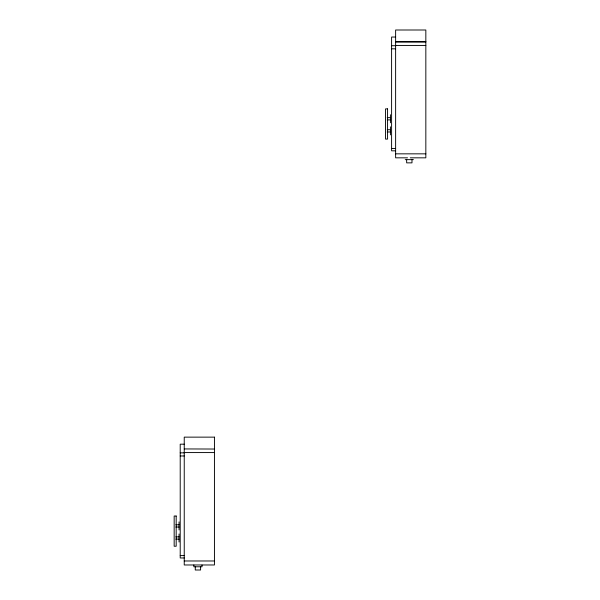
<?xml version="1.0" encoding="UTF-8"?>
<svg xmlns="http://www.w3.org/2000/svg" width="600" height="600" viewBox="0 0 600 600"><rect width="100%" height="100%" fill="white"/><g stroke="black" fill="none" stroke-linecap="round" stroke-linejoin="round"><path stroke-width="0.9" d="M395.625 37.035L391.597 37.035L391.597 150.825L395.625 150.825M395.625 41.79L425.835 41.79M395.625 41.888L425.835 41.888M395.625 45.435L425.835 45.435M391.597 45.72L395.625 45.697M391.597 48.825L395.625 48.825M387.21 117.653L390.435 117.653M387.21 119.895L390.435 119.895M387.21 129.727L390.435 129.727M387.21 131.977L390.435 131.977M391.597 148.447L395.625 148.447M395.625 153.84L425.835 153.84M407.528 157.83L395.625 157.837L395.625 30L425.835 30L425.835 157.837L410.272 157.83M405.232 159.637L413.408 159.637M184.238 444.18L180.21 444.18L180.21 557.97L184.238 557.97M184.238 448.935L214.44 449.033M184.238 452.572L214.44 452.572M180.21 452.842L184.238 452.857M180.21 455.97L184.238 455.97M175.822 524.79L179.047 524.79M175.822 527.033L179.047 527.033M175.822 536.873L179.047 536.873M175.822 539.115L179.047 539.115M180.21 555.592L184.238 555.592M184.238 560.977L214.44 560.977M411.982 159.637L411.982 162.863L406.658 162.863L406.658 159.637M390.435 114.743L390.435 122.797M390.435 126.825L390.435 134.88M202.02 565.02L202.02 566.775L193.845 566.775L193.845 565.02M200.595 566.775L200.595 570L195.27 570L195.27 566.775M179.047 521.888L179.047 529.942M179.047 533.97L179.047 542.018M387.57 108.885L385.56 108.885L385.56 139.087L387.57 139.087L387.57 108.885M214.44 437.138L184.238 437.138L184.238 564.975L214.44 564.975L214.44 437.138M176.183 516.023L174.165 516.023L174.165 546.232L176.183 546.232L176.183 516.023"/></g></svg>
